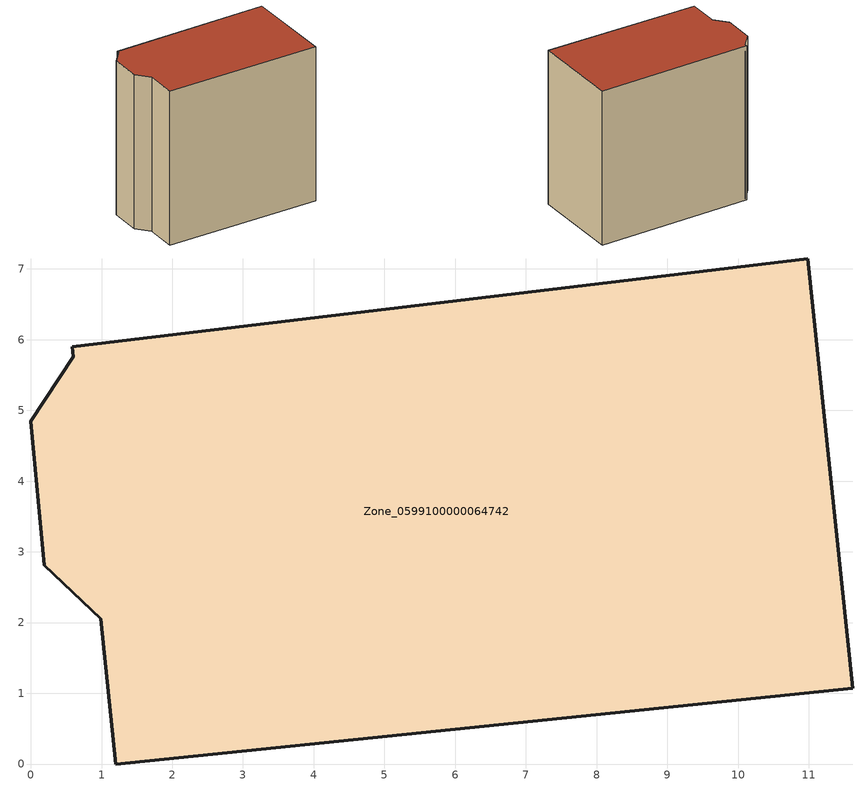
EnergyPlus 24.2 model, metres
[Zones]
Zone_0599100000064742
 floor ground (C_G): 10.99,7.14 11.62,1.07 1.2,0 0.99,2.05 0.19,2.81 0,4.85 0.6,5.76 0.59,5.9 z0
 wall outside (C_F): 0,4.85 0.19,2.81 0.99,2.05 1.2,0 11.62,1.07 10.99,7.14 0.59,5.9 0.6,5.76 0,4.85 z0:10.66
 roof outside (C_R): 10.99,7.14 0.59,5.9 0.6,5.76 0,4.85 0.19,2.81 0.99,2.05 1.2,0 11.62,1.07 z10.66
[BUILDING]
Pand.0599100000064742: North Axis=0; Terrain=City; Loads Convergence Tolerance Value=0.04; Temperature Convergence Tolerance Value=0.4; Solar Distribution=FullExterior; Maximum Number of Warmup Days=25; Minimum Number of Warmup Days=1
[Site:Location]
Rotterdam.The.Hague.AP_ZH_NLD Design_Conditions: Latitude=51.96; Longitude=4.45; Time Zone=1; Elevation=-4.5
[SITE:GROUNDTEMPERATURE:BUILDINGSURFACE]
18, 18, 18, 18, 18, 18, 18, 18, 18, 18, 18, 18
[MATERIAL] Thermal Absorptance=0.9; Solar Absorptance=0.7; Visible Absorptance=0.7
Name | Roughness | Thickness | Conductivity | Density | Specific Heat
G.TI.1946 | MediumSmooth | 0.15 | 1 | 540 | 1210
F.TI.1946 | Rough | 0.3 | 0.857143 | 1920 | 840
R.TI.1946 | MediumRough | 0.2 | 0.1 | 1500 | 1000
[CONSTRUCTION]
C_G: G.TI.1946
C_F: F.TI.1946
C_R: R.TI.1946
[ZONE]
Zone_0599100000064742: Type=1; Multiplier=1; Ceiling Height=Autocalculate; Volume=Autocalculate; Floor Area=autocalculate; Part of Total Floor Area=Yes
[ZONEINFILTRATION:DESIGNFLOWRATE]
Infil_Zone_0599100000064742: Zone or ZoneList or Space or SpaceList=Zone_0599100000064742; Schedule=AlwaysOn; Design Flow Rate Calculation Method=Flow/Area; Flow Rate per Floor Area=0.003; Constant Term Coefficient=1; Temperature Term Coefficient=0; Velocity Term Coefficient=0; Velocity Squared Term Coefficient=0
[HVACTEMPLATE:ZONE:IDEALLOADSAIRSYSTEM]
Zone_0599100000064742: Maximum Heating Supply Air Temperature=50; Minimum Cooling Supply Air Temperature=13; Maximum Heating Supply Air Humidity Ratio=0.0156; Minimum Cooling Supply Air Humidity Ratio=0.0077; Heating Limit=NoLimit; Cooling Limit=NoLimit; Dehumidification Control Type=ConstantSensibleHeatRatio; Cooling Sensible Heat Ratio=0.7; Dehumidification Setpoint=60; Humidification Control Type=None; Humidification Setpoint=30; Outdoor Air Method=None; Outdoor Air Flow Rate per Person=0.00944; Outdoor Air Flow Rate per Zone Floor Area=0; Outdoor Air Flow Rate per Zone=0; Demand Controlled Ventilation Type=None; Outdoor Air Economizer Type=NoEconomizer; Heat Recovery Type=None; Sensible Heat Recovery Effectiveness=0.7; Latent Heat Recovery Effectiveness=0.65
[ZONECONTROL:THERMOSTAT]
ThermostatControl_Zone_0599100000064742: Zone or ZoneList=Zone_0599100000064742; Control Type Schedule=DualSetpointControlType; Control 1=Thermostat_Zone_0599100000064742; Temperature Difference Between Cutout And Setpoint=0
[THERMOSTATSETPOINT:DUALSETPOINT]
Thermostat_Zone_0599100000064742: Heating Setpoint Temperature Schedule=HeatingSetpoint_Zone_0599100000064742; Cooling Setpoint Temperature Schedule=CoolingSetpoint_Zone_0599100000064742
[SCHEDULE:COMPACT]
HeatingSetpoint_Zone_0599100000064742: Through: 12/31, For: AllDays, Until: 24:00, 21
CoolingSetpoint_Zone_0599100000064742: Through: 12/31, For: AllDays, Until: 24:00, 24
DualSetpointControlType: Through: 12/31, For: AllDays, Until: 24:00, 4
AlwaysOn: Through: 12/31, For: AllDays, Until: 24:00, 1
